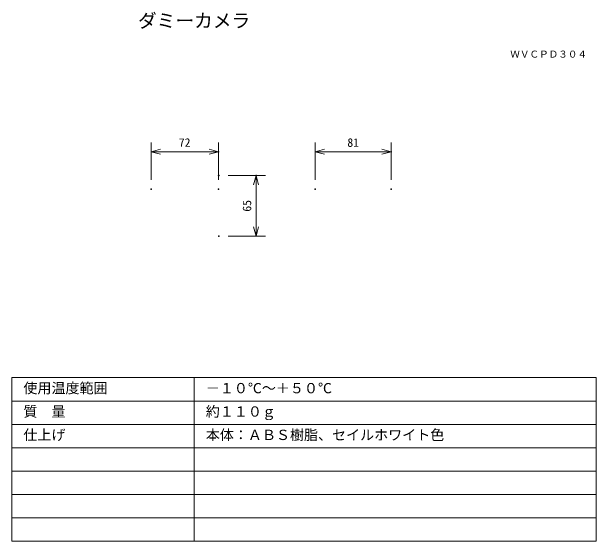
# Model space of a CAD drawing. Units: millimetres, scale not verified. Extents: x -62 to 63, y -56 to 57.
import ezdxf
from ezdxf.enums import TextEntityAlignment as Align

# ---------------------------------------------------------------- set-up
doc = ezdxf.new("R2010")
doc.units = ezdxf.units.MM
doc.header["$LTSCALE"] = 0.125
doc.header["$PDMODE"] = 32
doc.header["$PDSIZE"] = 0.0625
for name, color, linetype, lineweight in [('0-0_0', 7, 'Continuous', 9), ('0-2_WAKU', 1, 'Continuous', 18), ('0-3_MOJI1', 7, 'Continuous', 18), ('0-5_SUNPO', 7, 'Continuous', 9)]:
    doc.layers.add(name, color=color, linetype=linetype, lineweight=lineweight)
doc.layers.add('0-1_DEFPOINTS', color=7, linetype='Continuous')
doc.layers.add('0-6_TOUROKU', color=7, linetype='Continuous')
doc.styles.add('ＭＳ ゴシック', font='')
doc.styles.get('ＭＳ ゴシック').set_extended_font_data('MS Gothic')

# ---------------------------------------------------------------- blocks, each defined once
blk = doc.blocks.new('_OPEN30')
at = {"layer": '0-0_0'}
blk.add_line((0, 0), (-1, 0), dxfattribs=at)
blk.add_lwpolyline([(-1, 0.26795), (0, 0), (-1, -0.26795)], dxfattribs=at)
blk = doc.blocks.new('D6')
at = {"layer": '0-1_DEFPOINTS'}
for p in [(26.851, 23.4788), (10.5912, 15.4788), (26.851, 15.4788)]:
    blk.add_point(p, dxfattribs=at)
at = {"layer": '0-5_SUNPO'}
for p, q in [((10.5912, 17.4788), (10.5912, 25.4788)), ((26.851, 17.4788), (26.851, 25.4788)), ((12.5912, 23.4788), (24.851, 23.4788))]:
    blk.add_line(p, q, dxfattribs=at)
at = {"layer": '0-5_SUNPO', "xscale": 2, "yscale": 2, "rotation": 180}
blk.add_blockref('_OPEN30', (10.5912, 23.4788), dxfattribs=at)
at = {"layer": '0-5_SUNPO', "xscale": 2, "yscale": 2}
blk.add_blockref('_OPEN30', (26.851, 23.4788), dxfattribs=at)
at = {"layer": '0-5_SUNPO', "style": 'ＭＳ ゴシック'}
blk.add_text('81', height=1.833, dxfattribs=at).set_placement((17.4711, 23.9788), align=Align.BOTTOM_LEFT)
blk = doc.blocks.new('D5')
at = {"layer": '0-1_DEFPOINTS'}
for p in [(-10.0339, 18.418), (-2.0339, 18.418), (-10.0339, 5.418)]:
    blk.add_point(p, dxfattribs=at)
at = {"layer": '0-5_SUNPO'}
for p, q in [((-8.0339, 18.418), (-0.0339, 18.418)), ((-2.0339, 7.418), (-2.0339, 16.418)), ((-8.0339, 5.418), (-0.0339, 5.418))]:
    blk.add_line(p, q, dxfattribs=at)
at = {"layer": '0-5_SUNPO', "xscale": 2, "yscale": 2}
for p, rotation in [((-2.0339, 18.418), 90), ((-2.0339, 5.418), 270)]:
    blk.add_blockref('_OPEN30', p, dxfattribs=dict(at, rotation=rotation))
at = {"layer": '0-5_SUNPO', "style": 'ＭＳ ゴシック'}
blk.add_text('65', height=1.833, rotation=90, dxfattribs=at).set_placement((-2.5339, 10.668), align=Align.BOTTOM_LEFT)
blk = doc.blocks.new('D4')
at = {"layer": '0-1_DEFPOINTS'}
for p in [(-10.1101, 23.4788), (-24.5102, 15.4788), (-10.1101, 15.4788)]:
    blk.add_point(p, dxfattribs=at)
at = {"layer": '0-5_SUNPO'}
for p, q in [((-24.5102, 17.4788), (-24.5102, 25.4788)), ((-10.1101, 17.4788), (-10.1101, 25.4788)), ((-22.5102, 23.4788), (-12.1101, 23.4788))]:
    blk.add_line(p, q, dxfattribs=at)
at = {"layer": '0-5_SUNPO', "xscale": 2, "yscale": 2, "rotation": 180}
blk.add_blockref('_OPEN30', (-24.5102, 23.4788), dxfattribs=at)
at = {"layer": '0-5_SUNPO', "xscale": 2, "yscale": 2}
blk.add_blockref('_OPEN30', (-10.1101, 23.4788), dxfattribs=at)
at = {"layer": '0-5_SUNPO', "style": 'ＭＳ ゴシック'}
blk.add_text('72', height=1.833, dxfattribs=at).set_placement((-18.5601, 23.9788), align=Align.BOTTOM_LEFT)

msp = doc.modelspace()

# ---------------------------------------------------------------- linework, layer by layer
at = {"layer": '0-2_WAKU', "color": 4}
for p, q in [((-62.4866, -56.4491), (-62.4865, -21.4491)), ((-62.4864, -21.4491), (62.5137, -21.4491)), ((-23.4863, -56.4491), (-23.4863, -21.4491)), ((-62.4864, -56.4491), (62.5137, -56.4491))]:
    msp.add_line(p, q, dxfattribs=at)
at = {"layer": '0-2_WAKU'}
for p, q in [((-62.4864, -26.4491), (62.5137, -26.4491)), ((-62.4865, -31.4491), (62.5137, -31.4491)), ((-62.4864, -36.4491), (62.5137, -36.4491)), ((-62.4866, -41.4491), (62.5137, -41.4491)), ((-62.4866, -46.4491), (62.5137, -46.4491)), ((-62.4866, -51.4491), (62.5137, -51.4491))]:
    msp.add_line(p, q, dxfattribs=at)
at = {"layer": '0-3_MOJI1', "color": 4}
msp.add_line((62.5137, -21.4491), (62.5137, -56.4491), dxfattribs=at)

# ---------------------------------------------------------------- block references
at = {"layer": '0-5_SUNPO'}
for name in ['D4', 'D6', 'D5']:
    msp.add_blockref(name, (-8.1874, 3.3855), dxfattribs=at)

# ---------------------------------------------------------------- texts
at = {"layer": '0-3_MOJI1', "style": 'ＭＳ ゴシック'}
for s, height, p in [('ダミーカメラ', 2.933, (-35.4864, 52.5509)), ('使用温度範囲', 2.199, (-59.9864, -25.4491)), ('－１０℃～＋５０℃', 2.199, (-20.9863, -25.4491)), ('質\u3000量', 2.199, (-59.9865, -30.4491)), ('約１１０ｇ', 2.199, (-20.9863, -30.4491)), ('仕上げ', 2.199, (-59.9865, -35.4491)), ('本体：ＡＢＳ樹脂、セイルホワイト色', 2.199, (-20.9863, -35.4491))]:
    msp.add_text(s, height=height, dxfattribs=at).set_placement(p, align=Align.BOTTOM_LEFT)
at = {"layer": '0-6_TOUROKU', "style": 'ＭＳ ゴシック'}
msp.add_text('ＷＶＣＰＤ３０４', height=1.466, dxfattribs=at).set_placement((44.1135, 46.5509), align=Align.BOTTOM_LEFT)

doc.saveas('drawing.dxf')
